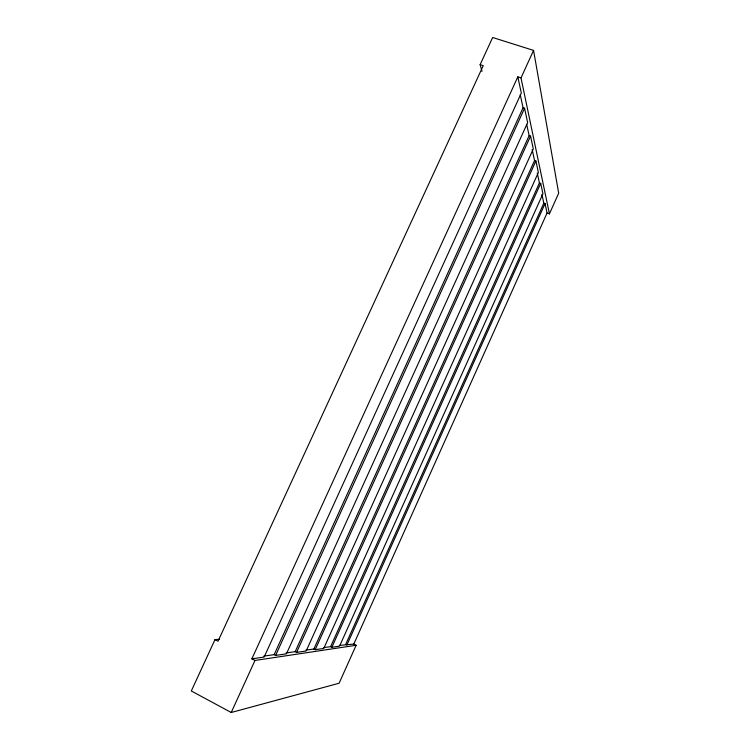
<?xml version="1.0" encoding="UTF-8"?>
<svg xmlns="http://www.w3.org/2000/svg" width="750" height="750" viewBox="0 0 750 750"><rect width="100%" height="100%" fill="white"/><g stroke="black" fill="none" stroke-linecap="round" stroke-linejoin="round"><path stroke-width="1.12" d="M339.366 645.403L353.784 644.109L356.128 645.281L339.131 683.231L231.225 712.5L191.306 690.975L214.978 639.647L219.6 639.244M541.922 194.4L543.825 203.175L545.044 203.606L547.059 213.009L549.431 213.853L558.694 193.191L533.559 50.4L492.656 37.5L480.131 64.65L482.016 71.4M323.484 647.653L330.6 646.65L331.856 647.278L540.694 183.375L539.428 182.934L537.291 173.119M345.647 644.513L543.825 203.175M346.847 645.112L545.044 203.606M353.784 644.109L547.059 213.009M305.934 650.147L313.884 649.022L534.553 160.538L532.163 149.522M313.884 649.022L315.197 649.688L535.894 160.997L534.553 160.538M330.6 646.65L539.428 182.934M286.125 652.95L295.191 651.666L529.134 135.628L526.678 124.35M295.191 651.666L296.578 652.378L530.55 136.106L529.134 135.628M263.775 656.128L274.163 654.656L523.069 107.747L520.237 94.706M274.163 654.656L275.625 655.406L524.569 108.244L523.069 107.747M356.128 645.281L254.981 660.459L251.869 658.837L517.828 76.856L521.006 77.888L549.431 213.853M231.225 712.5L254.981 660.459M521.006 77.888L533.559 50.4M251.869 658.837L264.131 657.066L521.306 93.037L517.828 76.856M275.625 655.406L286.425 653.85L527.644 122.578L524.569 108.244M296.578 652.378L306.159 651L533.297 148.894L530.55 136.106M315.197 649.688L323.756 648.45L538.359 172.481L535.894 160.997M331.856 647.278L339.544 646.172L542.925 193.744L540.694 183.375M480.131 64.65L483.244 65.663L218.016 641.231L214.978 639.647"/></g></svg>
